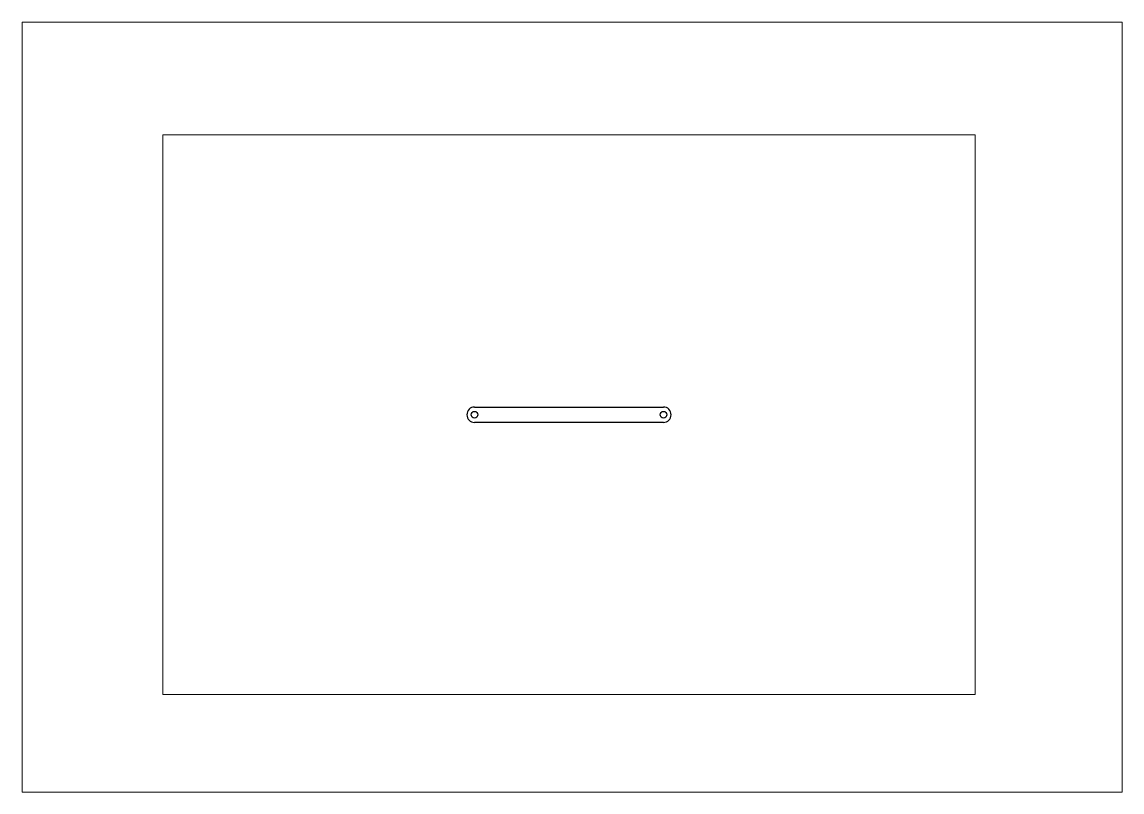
# Paper-space layout 'Layout1' of a CAD drawing. Extents: x 0 to 500, y 0 to 350.
# The model-space entities are those that its viewports show. They can reach past a viewport. Long polylines and large blocks are cut down to what shows.
import ezdxf

# ---------------------------------------------------------------- set-up
doc = ezdxf.new("R2010")
doc.units = 0
doc.header["$MEASUREMENT"] = 0

msp = doc.modelspace()

# ---------------------------------------------------------------- linework, layer by layer
at = {"color": 7, "linetype": 'Continuous'}
for p, q in [((205.70411, 174.99843), (291.5593, 174.99843)), ((291.5593, 167.99843), (205.70411, 167.99843))]:
    msp.add_line(p, q, dxfattribs=at)
for centre in [(205.70411, 171.49843), (291.5593, 171.49843)]:
    msp.add_circle(centre, 1.5, dxfattribs=at)
for centre, start, end in [((205.70411, 171.49843), 90, 270), ((291.5593, 171.49843), 270, 90)]:
    msp.add_arc(centre, 3.5, start, end, dxfattribs=at)

psp = doc.layouts.get("Layout1")

# ---------------------------------------------------------------- viewports
at = {"layer": '0', "color": 3, "linetype": 'Continuous'}
psp.add_viewport(center=(250, 175), size=(500, 350), view_center_point=(250, 175), view_height=350, dxfattribs=at)
psp.add_viewport(center=(248.6317, 171.49843), size=(369.255, 254.37567), view_center_point=(248.6317, 171.49843), view_height=254.37567, status=3, dxfattribs=at)

doc.saveas('drawing.dxf')
